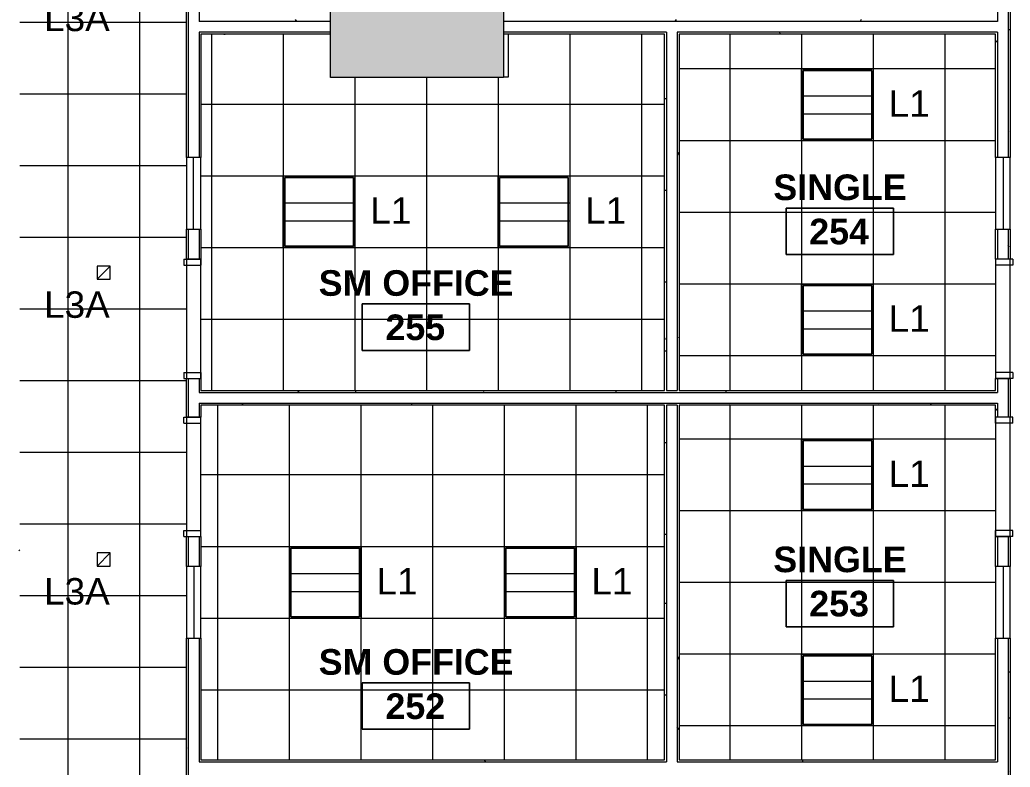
# Model space of a CAD drawing. Header units: inches. Extents: x 389 to 3083, y 11893 to 13691.
# Drawn here: x 770.7 to 1102.5, y 12739.9 to 12990.2 of the extents above; entities that cross this region are included whole.
import ezdxf

# ---------------------------------------------------------------- set-up
doc = ezdxf.new("R2010")
doc.units = ezdxf.units.IN
doc.header["$MEASUREMENT"] = 0
for name, color, linetype, lineweight in [('X2$0$A-AREA-IDEN', 2, 'Continuous', 9), ('X2$0$A-CLNG', 13, 'Continuous', 13), ('X2$0$A-CLNG-PATT', 13, 'Continuous', 13), ('X2$0$A-DOOR', 31, 'Continuous', 13), ('X2$0$A-DOOR-FRAM', 31, 'Continuous', 20), ('X2$0$A-GLAZ', 151, 'Continuous', 13), ('X2$0$A-WALL', 113, 'Continuous', 13), ('X2$0$A-WALL-PATT', 111, 'Continuous', 13), ('X2$0$E-LITE-EQPM', 33, 'Continuous', 9), ('X2$0$E-LITE-EQPM-IDEN', 33, 'Continuous', 9), ('X2$0$I-WALL', 2, 'Continuous', 9), ('X2$0$S-COLS', 52, 'Continuous', 13)]:
    doc.layers.add(name, color=color, linetype=linetype, lineweight=lineweight)
doc.styles.add('X2$0$Arial_3', font='arial.ttf', dxfattribs={"height": 8.851796})
doc.styles.add('X2$0$Swis721 Lt BT_B', font='', dxfattribs={"height": 8.583975})
doc.styles.get('X2$0$Swis721 Lt BT_B').set_extended_font_data('Swis721 Lt BT', bold=True)
pattern_1 = [(0, (-24941.6016, 0), (30.72, 7.68), [1.267, -21.773, 1.267, -21.773, -122.88]), (0, (-24941.6016, 0), (30.72, 7.68), [-46.08, 1.267, -44.813, 1.267, -21.773, -53.76]), (0, (-24941.6016, 0), (30.72, 7.68), [-115.2, 1.267, -14.093, 1.267, -37.133]), (120, (-24930.0816, 3.84), (-22.011075, 22.7643004), [1.267, -21.773, 1.267, -21.773, -122.88]), (120, (-24930.0816, 3.84), (-22.011075, 22.7643004), [-46.08, 1.267, -44.813, 1.267, -21.773, -53.76]), (120, (-24930.0816, 3.84), (-22.011075, 22.7643004), [-115.2, 1.267, -14.093, 1.267, -37.133]), (240, (-24926.2416, 19.2), (-8.708925, -30.4443004), [1.267, -21.773, 1.267, -21.773, -122.88]), (240, (-24926.2416, 19.2), (-8.708925, -30.4443004), [-46.08, 1.267, -44.813, 1.267, -21.773, -53.76]), (240, (-24926.2416, 19.2), (-8.708925, -30.4443004), [-115.2, 1.267, -14.093, 1.267, -37.133])]

# ---------------------------------------------------------------- blocks, each defined once
blk = doc.blocks.new('X2$0$Single Flush - OTJ_SOLIDFLUSH_ALUM-4900275-FIRST FLOOR')
at = {"layer": 'X2$0$A-DOOR-FRAM'}
for p, q in [((-20, 3.3125), (-20, -2.4375)), ((-20, 3.3125), (-18, 3.3125)), ((-18, 3.3125), (-18, -2.4375)), ((18.000004, 3.3125), (18.000004, -2.4375)), ((18.000004, 3.3125), (20.000004, 3.3125)), ((20.000004, 3.3125), (20.000004, -2.4375)), ((-20, -2.4375), (-18, -2.4375)), ((18.000004, -2.4375), (20.000004, -2.4375))]:
    blk.add_line(p, q, dxfattribs=at)
blk = doc.blocks.new('X2$0$Single Flush - OTJ_SOLIDFLUSH_ALUM-4900816-FIRST FLOOR')
at = {"layer": 'X2$0$A-DOOR-FRAM'}
for p, q in [((-20, -3.3125), (-20, 2.4375)), ((-20, 2.4375), (-18, 2.4375)), ((-18, -3.3125), (-18, 2.4375)), ((18.000004, -3.3125), (18.000004, 2.4375)), ((18.000004, 2.4375), (20.000004, 2.4375)), ((20.000004, -3.3125), (20.000004, 2.4375)), ((-20, -3.3125), (-18, -3.3125)), ((18.000004, -3.3125), (20.000004, -3.3125))]:
    blk.add_line(p, q, dxfattribs=at)
blk = doc.blocks.new('X2$0$Frameless opening with glazing - 24_ x 96_-4900874-FIRST FLOOR')
at = {"layer": 'X2$0$A-GLAZ'}
blk.add_line((-13.5, 0.0625), (10.5, 0.0625), dxfattribs=at)
blk = doc.blocks.new('X2$0$L-Ceiling Light - Linear Box - 2_x2_-4960925-FIRST FLOOR')
at = {"layer": 'X2$0$E-LITE-EQPM'}
for p, q in [((-12, -12), (-12, 12)), ((-12, 12), (12, 12)), ((-12, -12), (-12, 12)), ((-12, 12), (12, 12)), ((-11.5, -11.5), (-11.5, 11.5)), ((-11.5, 11.5), (11.5, 11.5)), ((11.5, 11.5), (-11.5, 11.5)), ((-11.5, 11.5), (-11.5, -11.5)), ((11.5, 11.5), (11.5, -11.5)), ((11.5, -11.5), (11.5, 11.5)), ((12, 12), (12, -12)), ((12, 12), (12, -12)), ((-12, 3), (12, 3)), ((-12, -3), (12, -3)), ((12, -12), (-12, -12)), ((12, -12), (-12, -12)), ((11.5, -11.5), (-11.5, -11.5)), ((-11.5, -11.5), (11.5, -11.5))]:
    blk.add_line(p, q, dxfattribs=at)
blk = doc.blocks.new('X2$0$Concrete-Rectangular-Column - 58_ X 34_-5105982-FIRST FLOOR')
at = {"layer": 'X2$0$S-COLS'}
blk.add_hatch(color=256, dxfattribs=at).paths.add_polyline_path([(-17, -24.13), (-17, -29), (17, -29), (17, 29), (-17, 29), (-17, -1.16)], flags=0)
for p, q in [((-17, 29), (17, 29)), ((-17, -29), (-17, 29)), ((17, 29), (17, -29)), ((17, -29), (-17, -29))]:
    blk.add_line(p, q, dxfattribs=at)
blk = doc.blocks.new('X2$0$L-Recessed Square Downlight - 4_  black trim-5264487-FIRST FLOOR')
at = {"layer": 'X2$0$E-LITE-EQPM'}
for p, q in [((-2.1875, -2.1875), (-2.1875, 2.1875)), ((-2.1875, 2.1875), (2.1875, 2.1875)), ((-2.1875, 2.1875), (2.1875, -2.1875)), ((2.1875, 2.1875), (2.1875, -2.1875)), ((2.1875, -2.1875), (-2.1875, -2.1875))]:
    blk.add_line(p, q, dxfattribs=at)
blk = doc.blocks.new('X2$0$Room Tag - Room Name and Number-3379422-FIRST FLOOR')
at = {"layer": 'X2$0$A-AREA-IDEN'}
for p, q in [((-0.1881, -0.1636), (-0.1881, -0.0018)), ((-0.1881, -0.0018), (0.1869, -0.0018)), ((0.1869, -0.0018), (-0.1881, -0.0018)), ((-0.1881, -0.0018), (-0.1881, -0.1636)), ((0.1869, -0.0018), (0.1869, -0.1636)), ((0.1869, -0.1636), (0.1869, -0.0018)), ((0.1869, -0.1636), (-0.1881, -0.1636)), ((-0.1881, -0.1636), (0.1869, -0.1636))]:
    blk.add_line(p, q, dxfattribs=at)

msp = doc.modelspace()

# ---------------------------------------------------------------- hatches: boundary and pattern name
at = {"layer": 'X2$0$A-WALL-PATT'}
h = msp.add_hatch(dxfattribs=at)
h.set_pattern_fill('FP2_1', color=256, style=0, pattern_type=2)
h.set_pattern_definition(pattern_1)
h.paths.add_polyline_path([(826.47, 12512.49), (827.09, 12512.49), (827.09, 12555.69), (826.47, 12555.69), (826.47, 12516.11)], flags=0)
h.paths.add_polyline_path([(827.09, 12579.69), (827.09, 12589.69), (826.47, 12589.69), (826.47, 12579.69)], flags=0)
h.paths.add_polyline_path([(827.09, 12629.69), (827.09, 12693.51), (826.47, 12693.51), (826.47, 12629.69)], flags=0)
h.paths.add_polyline_path([(827.09, 12733.51), (827.09, 12783.18), (826.47, 12783.18), (826.47, 12733.51)], flags=0)
h.paths.add_polyline_path([(827.09, 12807.18), (827.09, 12817.18), (826.47, 12817.18), (826.47, 12807.18)], flags=0)
h.paths.add_polyline_path([(827.09, 12857.18), (827.09, 12870.05), (826.47, 12870.05), (826.47, 12857.18)], flags=0)
h.paths.add_polyline_path([(826.47, 12910.05), (827.09, 12910.05), (827.09, 12920.05), (826.47, 12920.05), (826.47, 12912.46)], flags=0)
h.paths.add_polyline_path([(827.09, 12944.05), (827.09, 13032.36), (826.47, 13032.36), (826.47, 12944.05)], flags=0)
h.paths.add_polyline_path([(827.09, 13056.36), (827.09, 13066.36), (826.47, 13066.36), (826.47, 13056.36)], flags=0)
h.paths.add_polyline_path([(826.47, 13106.36), (827.09, 13106.36), (827.09, 13114.61), (826.47, 13114.61), (826.47, 13110.36)], flags=0)
h = msp.add_hatch(dxfattribs=at)
h.set_pattern_fill('FP2_1', color=256, style=0, pattern_type=2)
h.set_pattern_definition(pattern_1)
h.paths.add_polyline_path([(1101.87, 12539.75), (1102.5, 12539.84), (1102.5, 12657.51), (1101.87, 12657.51), (1101.87, 12539.78)], flags=0)
h.paths.add_polyline_path([(1101.87, 12681.51), (1102.5, 12681.51), (1102.5, 12691.51), (1101.87, 12691.51)], flags=0)
h.paths.add_polyline_path([(1101.87, 12731.51), (1102.5, 12731.51), (1102.5, 12783.18), (1101.87, 12783.18), (1101.87, 12735.5)], flags=0)
h.paths.add_polyline_path([(1101.87, 12807.18), (1102.5, 12807.18), (1102.5, 12817.18), (1101.87, 12817.18)], flags=0)
h.paths.add_polyline_path([(1101.87, 12857.18), (1102.5, 12857.18), (1102.5, 12870.05), (1101.87, 12870.05), (1101.87, 12860.71)], flags=0)
h.paths.add_polyline_path([(1102.5, 12910.05), (1102.5, 12920.05), (1101.87, 12920.05), (1101.87, 12910.05)], flags=0)
h.paths.add_polyline_path([(1102.5, 12944.05), (1102.5, 13032.36), (1101.87, 13032.36), (1101.87, 12944.05)], flags=0)
h.paths.add_polyline_path([(1102.5, 13056.36), (1102.5, 13066.36), (1101.87, 13066.36), (1101.87, 13056.36)], flags=0)
h.paths.add_polyline_path([(1102.5, 13106.36), (1102.5, 13115.24), (1101.87, 13115.24), (1101.87, 13106.36)], flags=0)
h = msp.add_hatch(dxfattribs=at)
h.set_pattern_fill('FP2_1', color=256, style=0, pattern_type=2)
h.set_pattern_definition(pattern_1)
h.paths.add_polyline_path([(1097.62, 12543.44), (1098.25, 12543.53), (1098.25, 12657.51), (1097.62, 12657.51), (1097.62, 12543.53)], flags=0)
h.paths.add_polyline_path([(1097.62, 12681.51), (1098.25, 12681.51), (1098.25, 12691.51), (1097.62, 12691.51)], flags=0)
h.paths.add_polyline_path([(1098.25, 12731.51), (1098.25, 12738.13), (1097.62, 12738.13), (1097.62, 12731.51)], flags=0)
h.paths.add_polyline_path([(1097.62, 12741.76), (1098.25, 12741.76), (1098.25, 12783.18), (1097.62, 12783.18), (1097.62, 12742.38)], flags=0)
h.paths.add_polyline_path([(1098.25, 12807.18), (1098.25, 12817.18), (1097.62, 12817.18), (1097.62, 12807.18)], flags=0)
h.paths.add_polyline_path([(1098.25, 12857.18), (1098.25, 12861.8), (1097.62, 12861.8), (1097.62, 12857.18)], flags=0)
h.paths.add_polyline_path([(1098.25, 12865.43), (1098.25, 12870.05), (1097.62, 12870.05), (1097.62, 12865.43)], flags=0)
h.paths.add_polyline_path([(1098.25, 12910.05), (1098.25, 12920.05), (1097.62, 12920.05), (1097.62, 12910.05)], flags=0)
h.paths.add_polyline_path([(1098.25, 12944.05), (1098.25, 12986.03), (1097.62, 12986.03), (1097.62, 12944.05)], flags=0)
h.paths.add_polyline_path([(1097.62, 12989.66), (1098.25, 12989.66), (1098.25, 13032.36), (1097.62, 13032.36), (1097.62, 12990.28)], flags=0)
h.paths.add_polyline_path([(1097.62, 13056.36), (1098.25, 13056.36), (1098.25, 13066.36), (1097.62, 13066.36)], flags=0)
h.paths.add_polyline_path([(1098.25, 13106.36), (1098.25, 13110.99), (1097.62, 13110.99), (1097.62, 13106.36)], flags=0)
h = msp.add_hatch(dxfattribs=at)
h.set_pattern_fill('FP2_1', color=256, style=0, pattern_type=2)
h.set_pattern_definition(pattern_1)
h.paths.add_polyline_path([(830.72, 12516.74), (831.34, 12516.74), (831.34, 12555.69), (830.72, 12555.69), (830.72, 12516.74)], flags=0)
h.paths.add_polyline_path([(831.34, 12579.69), (831.34, 12589.69), (830.72, 12589.69), (830.72, 12579.69)], flags=0)
h.paths.add_polyline_path([(831.34, 12629.69), (831.34, 12637.86), (830.72, 12637.86), (830.72, 12629.69)], flags=0)
h.paths.add_polyline_path([(831.34, 12641.48), (831.34, 12693.51), (830.72, 12693.51), (830.72, 12641.48)], flags=0)
h.paths.add_polyline_path([(830.72, 12733.51), (831.34, 12733.51), (831.34, 12738.13), (830.72, 12738.13), (830.72, 12735.5)], flags=0)
h.paths.add_polyline_path([(830.72, 12741.76), (831.34, 12741.76), (831.34, 12783.18), (830.72, 12783.18), (830.72, 12742.38)], flags=0)
h.paths.add_polyline_path([(830.72, 12807.18), (831.34, 12807.18), (831.34, 12817.18), (830.72, 12817.18)], flags=0)
h.paths.add_polyline_path([(830.72, 12857.18), (831.34, 12857.18), (831.34, 12861.8), (830.72, 12861.8), (830.72, 12861.18)], flags=0)
h.paths.add_polyline_path([(830.72, 12865.43), (831.34, 12865.43), (831.34, 12870.05), (830.72, 12870.05), (830.72, 12865.43)], flags=0)
h.paths.add_polyline_path([(831.34, 12910.05), (831.34, 12920.05), (830.72, 12920.05), (830.72, 12910.05)], flags=0)
h.paths.add_polyline_path([(830.72, 12944.05), (831.34, 12944.05), (831.34, 12986.03), (830.72, 12986.03), (830.72, 12971.1)], flags=0)
h.paths.add_polyline_path([(831.34, 12989.66), (831.34, 13032.36), (830.72, 13032.36), (830.72, 12989.66)], flags=0)
h.paths.add_polyline_path([(830.72, 13056.36), (831.34, 13056.36), (831.34, 13066.36), (830.72, 13066.36)], flags=0)
h.paths.add_polyline_path([(830.72, 13106.36), (831.34, 13106.36), (831.34, 13110.36), (830.72, 13110.36)], flags=0)
h = msp.add_hatch(dxfattribs=at)
h.set_pattern_fill('FP2_1', color=256, style=0, pattern_type=2)
h.set_pattern_definition(pattern_1)
h.paths.add_polyline_path([(831.34, 12989.66), (874.75, 12989.66), (874.75, 12990.28), (831.34, 12990.28)], flags=0)
h = msp.add_hatch(dxfattribs=at)
h.set_pattern_fill('FP2_1', color=256, style=0, pattern_type=2)
h.set_pattern_definition(pattern_1)
h.paths.add_polyline_path([(1048.03, 12989.66), (1097.62, 12989.66), (1097.62, 12990.28), (932.75, 12990.28), (932.75, 12989.66), (991.57, 12989.66)], flags=0)
h = msp.add_hatch(dxfattribs=at)
h.set_pattern_fill('FP2_1', color=256, style=0, pattern_type=2)
h.set_pattern_definition(pattern_1)
h.paths.add_polyline_path([(831.34, 12985.41), (874.75, 12985.41), (874.75, 12986.03), (831.34, 12986.03)], flags=0)
h = msp.add_hatch(dxfattribs=at)
h.set_pattern_fill('FP2_1', color=256, style=0, pattern_type=2)
h.set_pattern_definition(pattern_1)
h.paths.add_polyline_path([(932.75, 12985.41), (987.32, 12985.41), (987.3, 12986.03), (932.75, 12986.03)], flags=0)
h.paths.add_polyline_path([(1097.62, 12985.41), (1097.62, 12986.03), (990.94, 12986.03), (990.94, 12985.41), (1048.03, 12985.41)], flags=0)
h = msp.add_hatch(dxfattribs=at)
h.set_pattern_fill('FP2_1', color=256, style=0, pattern_type=2)
h.set_pattern_definition(pattern_1)
h.paths.add_polyline_path([(986.69, 12742.38), (987.32, 12742.38), (987.32, 12861.18), (986.69, 12861.18), (986.69, 12794.48)], flags=0)
h.paths.add_polyline_path([(986.69, 12866.05), (987.32, 12866.05), (987.32, 12985.41), (986.69, 12985.41), (986.69, 12912.46)], flags=0)
h = msp.add_hatch(dxfattribs=at)
h.set_pattern_fill('FP2_1', color=256, style=0, pattern_type=2)
h.set_pattern_definition(pattern_1)
h.paths.add_polyline_path([(991.57, 12742.38), (991.57, 12861.18), (990.94, 12861.16), (990.94, 12742.38)], flags=0)
h.paths.add_polyline_path([(990.94, 12866.05), (991.57, 12866.07), (991.57, 12985.41), (990.94, 12985.41), (990.94, 12866.07)], flags=0)
h = msp.add_hatch(dxfattribs=at)
h.set_pattern_fill('FP2_1', color=256, style=0, pattern_type=2)
h.set_pattern_definition(pattern_1)
h.paths.add_polyline_path([(1048.03, 12865.43), (1097.62, 12865.43), (1097.62, 12866.05), (831.34, 12866.05), (831.34, 12865.43), (991.57, 12865.43)], flags=0)
h = msp.add_hatch(dxfattribs=at)
h.set_pattern_fill('FP2_1', color=256, style=0, pattern_type=2)
h.set_pattern_definition(pattern_1)
h.paths.add_polyline_path([(831.34, 12861.18), (1097.62, 12861.18), (1097.62, 12861.8), (831.34, 12861.8)], flags=0)
h = msp.add_hatch(dxfattribs=at)
h.set_pattern_fill('FP2_1', color=256, style=0, pattern_type=2)
h.set_pattern_definition(pattern_1)
h.paths.add_polyline_path([(770.66, 12823.42), (770.66, 12824.04), (569.72, 12824.04), (569.72, 12823.42), (770.18, 12823.42)], flags=0)
h = msp.add_hatch(dxfattribs=at)
h.set_pattern_fill('FP2_1', color=256, style=0, pattern_type=2)
h.set_pattern_definition(pattern_1)
h.paths.add_polyline_path([(770.66, 12403.92), (770.66, 12404.54), (770.03, 12404.54), (770.03, 12403.92)], flags=0)
h.paths.add_polyline_path([(770.03, 12408.17), (770.66, 12408.17), (770.66, 12443.73), (770.03, 12443.73), (770.03, 12408.25)], flags=0)
h.paths.add_polyline_path([(770.03, 12447.36), (770.66, 12447.36), (770.66, 12553.11), (770.03, 12553.11), (770.03, 12447.98)], flags=0)
h.paths.add_polyline_path([(770.03, 12577.11), (770.66, 12577.11), (770.66, 12587.11), (770.03, 12587.11)], flags=0)
h.paths.add_polyline_path([(770.66, 12627.11), (770.66, 12639.98), (770.03, 12639.98), (770.03, 12627.11)], flags=0)
h.paths.add_polyline_path([(770.66, 12679.98), (770.66, 12689.98), (770.03, 12689.98), (770.03, 12679.98)], flags=0)
h.paths.add_polyline_path([(770.03, 12713.98), (770.66, 12713.98), (770.66, 12823.42), (770.03, 12823.42), (770.03, 12794.48)], flags=0)
h = msp.add_hatch(dxfattribs=at)
h.set_pattern_fill('FP2_1', color=256, style=0, pattern_type=2)
h.set_pattern_definition(pattern_1)
h.paths.add_polyline_path([(1048.03, 12741.76), (1097.62, 12741.76), (1097.62, 12742.38), (990.94, 12742.38), (990.94, 12741.76), (991.57, 12741.76)], flags=0)
h.paths.add_polyline_path([(831.34, 12741.76), (987.32, 12741.76), (987.32, 12742.38), (831.34, 12742.38)], flags=0)

# ---------------------------------------------------------------- linework, layer by layer
at = {"layer": 'X2$0$A-CLNG'}
for p, q in [((934.44, 12971.1), (934.44, 12985.41)), ((932.75, 12971.1), (934.44, 12971.1))]:
    msp.add_line(p, q, dxfattribs=at)
at = {"layer": 'X2$0$A-CLNG-PATT'}
for p, q in [((786.71, 13324.11), (786.71, 12447.98)), ((810.71, 13324.11), (810.71, 12447.98)), ((770.66, 12989.43), (826.47, 12989.43)), ((834.93, 12985.41), (834.93, 12866.05)), ((858.93, 12985.41), (858.93, 12866.05)), ((954.93, 12985.41), (954.93, 12866.05)), ((978.93, 12985.41), (978.93, 12866.05)), ((1008.59, 12985.41), (1008.59, 12866.05)), ((1032.59, 12985.41), (1032.59, 12866.05)), ((1056.59, 12985.41), (1056.59, 12866.05)), ((1080.59, 12985.41), (1080.59, 12866.05)), ((1097.62, 12973.73), (991.57, 12973.73)), ((882.93, 12970.86), (882.93, 12866.05)), ((906.93, 12970.86), (906.93, 12866.05)), ((930.93, 12970.86), (930.93, 12866.05)), ((770.66, 12965.43), (826.47, 12965.43)), ((831.34, 12961.91), (986.69, 12961.91)), ((1097.62, 12949.73), (991.57, 12949.73)), ((770.66, 12941.43), (826.47, 12941.43)), ((831.34, 12937.91), (986.69, 12937.91)), ((1097.62, 12925.73), (991.57, 12925.73)), ((770.66, 12917.43), (826.47, 12917.43)), ((831.34, 12913.91), (986.69, 12913.91)), ((1097.62, 12901.73), (991.57, 12901.73)), ((770.66, 12893.43), (826.47, 12893.43)), ((831.34, 12889.91), (986.69, 12889.91)), ((1097.62, 12877.73), (991.57, 12877.73)), ((770.66, 12869.43), (826.47, 12869.43)), ((837.02, 12742.38), (837.02, 12861.18)), ((861.02, 12742.38), (861.02, 12861.18)), ((885.02, 12742.38), (885.02, 12861.18)), ((909.02, 12742.38), (909.02, 12861.18)), ((933.02, 12742.38), (933.02, 12861.18)), ((957.02, 12742.38), (957.02, 12861.18)), ((981.02, 12742.38), (981.02, 12861.18)), ((1008.59, 12861.16), (1008.59, 12742.38)), ((1032.59, 12861.16), (1032.59, 12742.38)), ((1056.59, 12861.17), (1056.59, 12742.38)), ((1080.59, 12861.17), (1080.59, 12742.38)), ((1097.62, 12849.78), (991.57, 12849.78)), ((770.66, 12845.43), (826.47, 12845.43)), ((986.69, 12837.78), (831.34, 12837.78)), ((1097.62, 12825.78), (991.57, 12825.78)), ((770.66, 12821.43), (826.47, 12821.43)), ((986.69, 12813.78), (831.34, 12813.78)), ((1097.62, 12801.78), (991.57, 12801.78)), ((770.66, 12797.43), (826.47, 12797.43)), ((986.69, 12789.78), (831.34, 12789.78)), ((1097.62, 12777.78), (991.57, 12777.78)), ((770.66, 12773.43), (826.47, 12773.43)), ((986.69, 12765.78), (831.34, 12765.78)), ((1097.62, 12753.78), (991.57, 12753.78)), ((770.66, 12749.43), (826.47, 12749.43))]:
    msp.add_line(p, q, dxfattribs=at)
at = {"layer": 'X2$0$A-WALL'}
for p, q in [((827.09, 13032.36), (827.09, 12944.05)), ((830.72, 13032.36), (830.72, 12989.66)), ((1098.25, 13032.36), (1098.25, 12989.66)), ((1101.87, 13032.36), (1101.87, 12944.05)), ((874.75, 12989.66), (830.72, 12989.66)), ((1098.25, 12989.66), (932.75, 12989.66)), ((830.72, 12986.03), (830.72, 12944.05)), ((874.75, 12986.03), (830.72, 12986.03)), ((987.32, 12986.03), (932.75, 12986.03)), ((987.32, 12986.03), (987.32, 12866.05)), ((990.94, 12986.03), (990.94, 12866.05)), ((1098.25, 12986.03), (990.94, 12986.03)), ((1098.25, 12986.03), (1098.25, 12944.05)), ((827.09, 12920.05), (827.09, 12910.05)), ((830.72, 12920.05), (830.72, 12910.05)), ((1098.25, 12920.05), (1098.25, 12910.05)), ((1101.87, 12920.05), (1101.87, 12910.05)), ((827.09, 12870.05), (827.09, 12857.18)), ((830.72, 12870.05), (830.72, 12865.43)), ((1098.25, 12870.05), (1098.25, 12865.43)), ((1101.87, 12870.05), (1101.87, 12857.18)), ((830.72, 12865.43), (1098.25, 12865.43)), ((987.32, 12866.05), (990.94, 12866.05)), ((830.72, 12861.8), (830.72, 12857.18)), ((830.72, 12861.8), (1098.25, 12861.8)), ((990.94, 12861.18), (987.32, 12861.18)), ((987.32, 12861.18), (987.32, 12741.76)), ((990.94, 12861.18), (990.94, 12741.76)), ((1098.25, 12861.8), (1098.25, 12857.18)), ((827.09, 12817.18), (827.09, 12807.18)), ((830.72, 12817.18), (830.72, 12807.18)), ((1098.25, 12817.18), (1098.25, 12807.18)), ((1101.87, 12817.18), (1101.87, 12807.18)), ((827.09, 12783.18), (827.09, 12733.51)), ((830.72, 12783.18), (830.72, 12741.76)), ((1098.25, 12783.18), (1098.25, 12741.76)), ((1101.87, 12783.18), (1101.87, 12731.51)), ((830.72, 12741.76), (987.32, 12741.76)), ((990.94, 12741.76), (1098.25, 12741.76))]:
    msp.add_line(p, q, dxfattribs=at)
at = {"layer": 'X2$0$I-WALL'}
for p, q in [((826.47, 12944.05), (826.47, 13032.36)), ((1102.5, 13032.36), (1102.5, 12944.05)), ((831.34, 12985.41), (831.34, 12944.05)), ((874.75, 12985.41), (831.34, 12985.41)), ((986.69, 12985.41), (932.75, 12985.41)), ((986.69, 12866.05), (986.69, 12985.41)), ((991.57, 12985.41), (991.57, 12866.05)), ((1097.62, 12985.41), (991.57, 12985.41)), ((1097.62, 12944.05), (1097.62, 12985.41)), ((831.34, 12944.05), (826.47, 12944.05)), ((826.47, 12944.05), (826.47, 12920.05)), ((831.34, 12920.05), (831.34, 12944.05)), ((1102.5, 12944.05), (1097.62, 12944.05)), ((1097.62, 12944.05), (1097.62, 12920.05)), ((1102.5, 12920.05), (1102.5, 12944.05)), ((826.47, 12910.05), (826.47, 12920.05)), ((826.47, 12920.05), (831.34, 12920.05)), ((831.34, 12920.05), (831.34, 12910.05)), ((1097.62, 12910.05), (1097.62, 12920.05)), ((1097.62, 12920.05), (1102.5, 12920.05)), ((1102.5, 12920.05), (1102.5, 12910.05)), ((831.34, 12910.05), (826.47, 12910.05)), ((826.47, 12910.05), (826.47, 12870.05)), ((831.34, 12870.05), (831.34, 12910.05)), ((1102.5, 12910.05), (1097.62, 12910.05)), ((1097.62, 12910.05), (1097.62, 12870.05)), ((1102.5, 12870.05), (1102.5, 12910.05)), ((826.47, 12857.18), (826.47, 12870.05)), ((826.47, 12870.05), (831.34, 12870.05)), ((831.34, 12870.05), (831.34, 12866.05)), ((1097.62, 12866.05), (1097.62, 12870.05)), ((1097.62, 12870.05), (1102.5, 12870.05)), ((1102.5, 12870.05), (1102.5, 12857.18)), ((831.34, 12866.05), (986.69, 12866.05)), ((991.57, 12866.05), (1097.62, 12866.05)), ((831.34, 12861.18), (831.34, 12857.18)), ((986.69, 12861.18), (831.34, 12861.18)), ((986.69, 12742.38), (986.69, 12861.18)), ((1097.62, 12861.18), (991.57, 12861.18)), ((991.57, 12861.18), (991.57, 12742.38)), ((1097.62, 12857.18), (1097.62, 12861.18)), ((831.34, 12857.18), (826.47, 12857.18)), ((826.47, 12857.18), (826.47, 12817.18)), ((831.34, 12817.18), (831.34, 12857.18)), ((1102.5, 12857.18), (1097.62, 12857.18)), ((1097.62, 12857.18), (1097.62, 12817.18)), ((1102.5, 12817.18), (1102.5, 12857.18)), ((826.47, 12807.18), (826.47, 12817.18)), ((826.47, 12817.18), (831.34, 12817.18)), ((831.34, 12817.18), (831.34, 12807.18)), ((1097.62, 12807.18), (1097.62, 12817.18)), ((1097.62, 12817.18), (1102.5, 12817.18)), ((1102.5, 12817.18), (1102.5, 12807.18)), ((831.34, 12807.18), (826.47, 12807.18)), ((826.47, 12807.18), (826.47, 12783.18)), ((831.34, 12783.18), (831.34, 12807.18)), ((1102.5, 12807.18), (1097.62, 12807.18)), ((1097.62, 12807.18), (1097.62, 12783.18)), ((1102.5, 12783.18), (1102.5, 12807.18)), ((826.47, 12733.51), (826.47, 12783.18)), ((826.47, 12783.18), (831.34, 12783.18)), ((831.34, 12783.18), (831.34, 12742.38)), ((1097.62, 12742.38), (1097.62, 12783.18)), ((1097.62, 12783.18), (1102.5, 12783.18)), ((1102.5, 12783.18), (1102.5, 12731.51)), ((831.34, 12742.38), (986.69, 12742.38)), ((991.57, 12742.38), (1097.62, 12742.38))]:
    msp.add_line(p, q, dxfattribs=at)

# ---------------------------------------------------------------- block references
at = {"layer": 'X2$0$A-AREA-IDEN', "xscale": 95.99999999999994, "yscale": 95.99999999999994, "zscale": 95.99999999999994}
for p in [(1045.44, 12927.28), (903.44, 12895.22), (1045.44, 12802.68), (903.44, 12768.34)]:
    msp.add_blockref('X2$0$Room Tag - Room Name and Number-3379422-FIRST FLOOR', p, dxfattribs=at)
at = {"layer": 'X2$0$A-DOOR'}
for name, p, rotation in [('X2$0$Single Flush - OTJ_SOLIDFLUSH_ALUM-4900816-FIRST FLOOR', (828.91, 12890.05), 270), ('X2$0$Single Flush - OTJ_SOLIDFLUSH_ALUM-4900275-FIRST FLOOR', (1100.06, 12890.05), 270), ('X2$0$Single Flush - OTJ_SOLIDFLUSH_ALUM-4900275-FIRST FLOOR', (828.91, 12837.18), 90), ('X2$0$Single Flush - OTJ_SOLIDFLUSH_ALUM-4900816-FIRST FLOOR', (1100.06, 12837.18), 90)]:
    msp.add_blockref(name, p, dxfattribs=dict(at, rotation=rotation))
at = {"layer": 'X2$0$A-GLAZ'}
for p, rotation in [((828.91, 12933.55), 90), ((1100.06, 12930.55), 270), ((828.91, 12793.68), 270), ((1100.06, 12793.68), 270)]:
    msp.add_blockref('X2$0$Frameless opening with glazing - 24_ x 96_-4900874-FIRST FLOOR', p, dxfattribs=dict(at, rotation=rotation))
at = {"layer": 'X2$0$E-LITE-EQPM'}
for p in [(1044.59, 12961.73), (870.93, 12925.91), (942.93, 12925.91), (1044.59, 12889.73), (1044.59, 12837.78), (873.02, 12801.78), (945.02, 12801.78), (1044.59, 12765.78)]:
    msp.add_blockref('X2$0$L-Ceiling Light - Linear Box - 2_x2_-4960925-FIRST FLOOR', p, dxfattribs=at)
at = {"layer": 'X2$0$E-LITE-EQPM', "extrusion": (0, 0, -1), "rotation": 180}
for p in [(-798.71, 12905.49), (-798.71, 12809.49)]:
    msp.add_blockref('X2$0$L-Recessed Square Downlight - 4_  black trim-5264487-FIRST FLOOR', p, dxfattribs=at)
at = {"layer": 'X2$0$S-COLS', "rotation": 89.99999999999999}
msp.add_blockref('X2$0$Concrete-Rectangular-Column - 58_ X 34_-5105982-FIRST FLOOR', (903.75, 12987.86), dxfattribs=at)

# ---------------------------------------------------------------- texts
at = {"layer": 'X2$0$A-AREA-IDEN', "char_height": 8.584, "attachment_point": 2, "line_spacing_factor": 0.998538, "style": 'X2$0$Swis721 Lt BT_B'}
for s, insert, width in [('SINGLE', (1045.46, 12938.41), 49.464), ('254', (1045.17, 12923.59), 23.004), ('SM OFFICE', (903.45, 12906.36), 73.872), ('255', (903.17, 12891.53), 23.004), ('SINGLE', (1045.46, 12813.82), 49.464), ('253', (1045.17, 12799), 23.004), ('SM OFFICE', (903.45, 12779.48), 73.872), ('252', (903.17, 12764.65), 23.004)]:
    msp.add_mtext(s, dxfattribs=dict(at, insert=insert, width=width))
at = {"layer": 'X2$0$E-LITE-EQPM-IDEN', "char_height": 8.852, "attachment_point": 2, "line_spacing_factor": 0.938532, "style": 'X2$0$Arial_3'}
for s, insert, width in [('L3A', (789.8, 12995.26), 26.244), ('L1', (1068.63, 12966.58), 16.416), ('L1', (894.97, 12930.76), 16.416), ('L1', (966.97, 12930.76), 16.416), ('L3A', (789.8, 12899.26), 26.244), ('L1', (1068.63, 12894.58), 16.416), ('L1', (1068.63, 12842.63), 16.416), ('L1', (897.05, 12806.63), 16.416), ('L1', (969.05, 12806.63), 16.416), ('L3A', (789.8, 12803.26), 26.244), ('L1', (1068.63, 12770.63), 16.416)]:
    msp.add_mtext(s, dxfattribs=dict(at, insert=insert, width=width))

doc.saveas('drawing.dxf')
